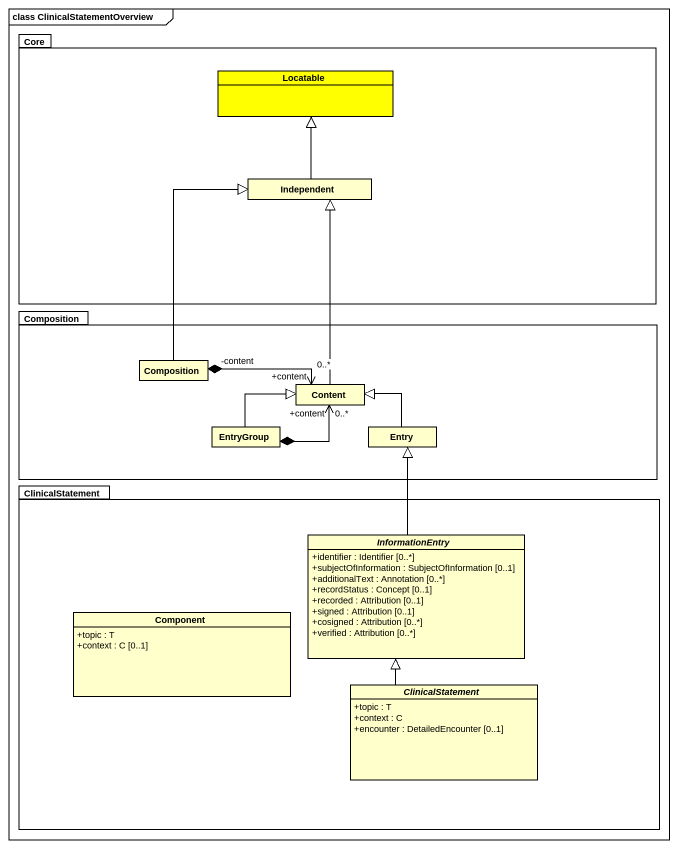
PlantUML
@startuml
mainframe class ClinicalStatementOverview
hide circle
hide empty members
skinparam classAttributeIconSize 0
package Core {
  class Locatable #FFFF00
  class Independent
}
package Composition {
  class "Composition" as Composition_2
  class Content
  class EntryGroup
  class Entry
}
package ClinicalStatement {
  abstract class InformationEntry {
    +identifier : Identifier [0..*]
    +subjectOfInformation : SubjectOfInformation [0..1]
    +additionalText : Annotation [0..*]
    +recordStatus : Concept [0..1]
    +recorded : Attribution [0..1]
    +signed : Attribution [0..1]
    +cosigned : Attribution [0..*]
    +verified : Attribution [0..*]
  }
  class "Component" as Component_ {
    +topic : T
    +context : C [0..1]
  }
  abstract class "ClinicalStatement" as ClinicalStatement_2 {
    +topic : T
    +context : C
    +encounter : DetailedEncounter [0..1]
  }
}
Independent -up-|> Locatable
Composition_2 -up-|> Independent
Composition_2 "-content" *-right-> "+content\n0..*" Content
Content -up-|> Independent
EntryGroup -right-|> Content
EntryGroup *-right-> "+content\n0..*" Content
Entry -left-|> Content
InformationEntry -up-|> Entry
ClinicalStatement_2 -up-|> InformationEntry
@enduml
